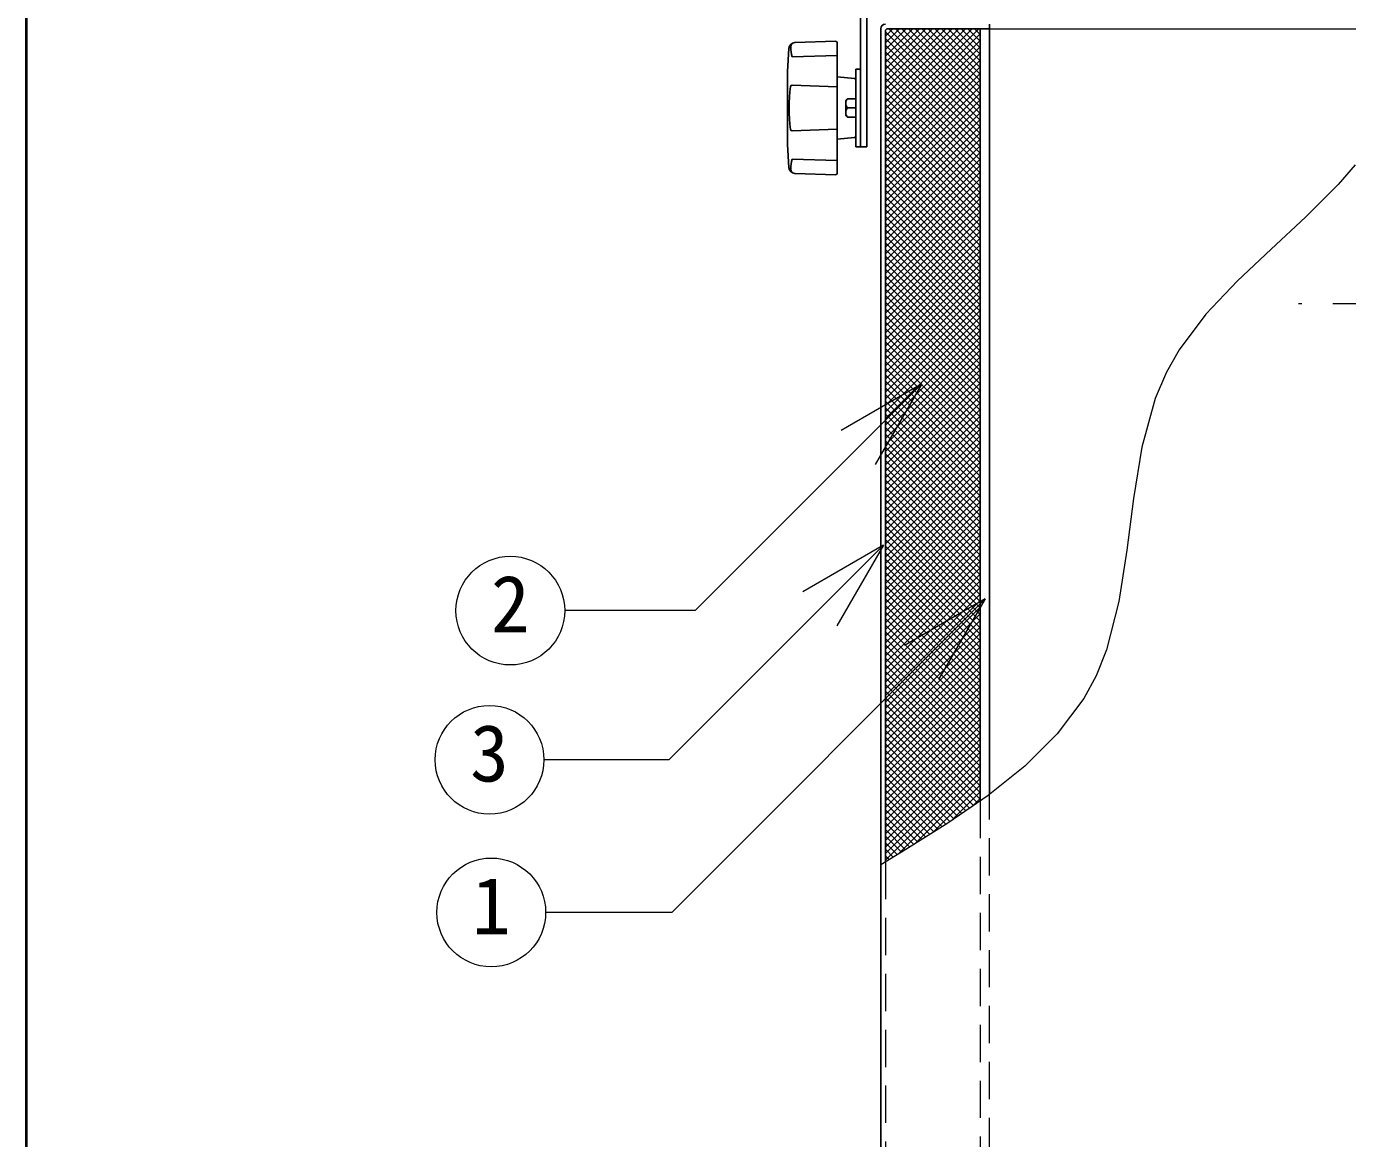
# Model space of a CAD drawing. Units: millimetres at full size, sheet at 1:10; details may follow other scales. Extents: x -2123 to 1927, y -1358 to 1452.
# Drawn here: x -2122.8 to -1697.6, y -492.3 to -134.3 of the extents above; entities that cross this region are included whole.
import ezdxf
from ezdxf.enums import TextEntityAlignment as Align

# ---------------------------------------------------------------- set-up
doc = ezdxf.new("R2010")
doc.units = ezdxf.units.MM
doc.header["$LTSCALE"] = 10
doc.linetypes.add('CHAIN1', pattern=[8, 5, -1, 1, -1])
doc.linetypes.add('DASHED1', pattern=[1.8, 1.2, -0.6])
doc.layers.add('0-0', color=7, linetype='Continuous', lineweight=18)
doc.styles.add('ＭＳ ゴシック', font='')
doc.styles.get('ＭＳ ゴシック').set_extended_font_data('MS Gothic')

msp = doc.modelspace()

# ---------------------------------------------------------------- linework, layer by layer
at = {"layer": '0-0', "color": 1, "lineweight": 40}
msp.add_line((-2122.8, -1358.09), (-2122.8, 1451.91), dxfattribs=at)
at = {"layer": '0-0', "color": 5, "lineweight": 25}
for p, q in [((-1854.3, -95.09), (-1854.3, -173.09)), ((-1852.3, -96.09), (-1852.3, -173.09)), ((-1847.8, -135.09), (-1847.8, -821.09)), ((-1846.3, -135.84), (-1846.3, -403.24)), ((-1845.55, -135.09), (-1812.8, -135.09)), ((-1815.8, -135.09), (-1815.8, -383.64)), ((-1812.8, -381.53), (-1812.8, -133.59)), ((-1862.32, -139.12), (-1875.47, -139.55)), ((-1861.8, -181.55), (-1861.8, -139.62)), ((-1877.79, -148.82), (-1877.4, -141.44)), ((-1861.8, -143.65), (-1876.35, -144.14)), ((-1855.8, -148.09), (-1854.3, -148.09)), ((-1877.8, -171.82), (-1877.8, -149.35)), ((-1856.26, -151.05), (-1861.8, -150.59)), ((-1861.8, -153.73), (-1876.35, -153.25)), ((-1859.05, -158.24), (-1859.05, -162.94)), ((-1858.43, -157.59), (-1855.8, -157.59)), ((-1858.43, -160.59), (-1855.8, -160.59)), ((-1858.43, -163.59), (-1855.8, -163.59)), ((-1861.8, -167.44), (-1876.35, -167.93)), ((-1877.79, -172.35), (-1877.4, -179.73)), ((-1856.26, -170.12), (-1861.8, -170.59)), ((-1854.3, -173.09), (-1852.3, -173.09)), ((-1861.8, -177.52), (-1876.35, -177.04)), ((-1862.32, -182.05), (-1875.47, -181.63))]:
    msp.add_line(p, q, dxfattribs=at)
at = {"layer": '0-0', "color": 4, "lineweight": 9}
for p, q in [((-1846.3, -165.09), (-1816.29, -135.09)), ((-1846.3, -162.97), (-1818.42, -135.09)), ((-1846.3, -160.85), (-1820.54, -135.09)), ((-1846.3, -158.73), (-1822.66, -135.09)), ((-1846.3, -156.61), (-1824.78, -135.09)), ((-1846.3, -154.49), (-1826.9, -135.09)), ((-1846.3, -152.37), (-1829.02, -135.09)), ((-1846.3, -150.24), (-1831.14, -135.09)), ((-1846.3, -148.12), (-1833.26, -135.09)), ((-1846.3, -146), (-1835.39, -135.09)), ((-1846.3, -143.88), (-1837.51, -135.09)), ((-1846.3, -141.76), (-1839.63, -135.09)), ((-1846.3, -139.64), (-1841.75, -135.09)), ((-1846.3, -137.52), (-1843.87, -135.09)), ((-1845.23, -135.09), (-1815.8, -164.51)), ((-1843.11, -135.09), (-1815.8, -162.39)), ((-1840.98, -135.09), (-1815.8, -160.27)), ((-1838.86, -135.09), (-1815.8, -158.15)), ((-1836.74, -135.09), (-1815.8, -156.03)), ((-1834.62, -135.09), (-1815.8, -153.91)), ((-1832.5, -135.09), (-1815.8, -151.78)), ((-1830.38, -135.09), (-1815.8, -149.66)), ((-1828.26, -135.09), (-1815.8, -147.54)), ((-1826.13, -135.09), (-1815.8, -145.42)), ((-1824.01, -135.09), (-1815.8, -143.3)), ((-1821.89, -135.09), (-1815.8, -141.18)), ((-1819.77, -135.09), (-1815.8, -139.06)), ((-1817.65, -135.09), (-1815.8, -136.93)), ((-1812.8, -135.09), (-1672.52, -135.09)), ((-1846.3, -136.13), (-1815.8, -166.63)), ((-1846.3, -167.22), (-1815.8, -136.72)), ((-1846.3, -138.25), (-1815.8, -168.75)), ((-1846.3, -169.34), (-1815.8, -138.84)), ((-1846.3, -140.38), (-1815.8, -170.88)), ((-1846.3, -171.46), (-1815.8, -140.96)), ((-1846.3, -142.5), (-1815.8, -173)), ((-1846.3, -173.58), (-1815.8, -143.08)), ((-1846.3, -144.62), (-1815.8, -175.12)), ((-1846.3, -175.7), (-1815.8, -145.2)), ((-1846.3, -146.74), (-1815.8, -177.24)), ((-1846.3, -177.82), (-1815.8, -147.32)), ((-1846.3, -148.86), (-1815.8, -179.36)), ((-1846.3, -179.94), (-1815.8, -149.44)), ((-1846.3, -150.98), (-1815.8, -181.48)), ((-1846.3, -182.06), (-1815.8, -151.56)), ((-1846.3, -153.1), (-1815.8, -183.6)), ((-1846.3, -184.19), (-1815.8, -153.69)), ((-1846.3, -155.23), (-1815.8, -185.73)), ((-1846.3, -186.31), (-1815.8, -155.81)), ((-1846.3, -157.35), (-1815.8, -187.85)), ((-1846.3, -188.43), (-1815.8, -157.93)), ((-1846.3, -159.47), (-1815.8, -189.97)), ((-1846.3, -190.55), (-1815.8, -160.05)), ((-1846.3, -161.59), (-1815.8, -192.09)), ((-1846.3, -192.67), (-1815.8, -162.17)), ((-1846.3, -163.71), (-1815.8, -194.21)), ((-1846.3, -194.79), (-1815.8, -164.29)), ((-1846.3, -165.83), (-1815.8, -196.33)), ((-1846.3, -196.91), (-1815.8, -166.41)), ((-1846.3, -167.95), (-1815.8, -198.45)), ((-1846.3, -199.04), (-1815.8, -168.54)), ((-1846.3, -170.07), (-1815.8, -200.57)), ((-1846.3, -201.16), (-1815.8, -170.66)), ((-1846.3, -172.2), (-1815.8, -202.7)), ((-1846.3, -203.28), (-1815.8, -172.78)), ((-1846.3, -174.32), (-1815.8, -204.82)), ((-1846.3, -205.4), (-1815.8, -174.9)), ((-1846.3, -176.44), (-1815.8, -206.94)), ((-1846.3, -207.52), (-1815.8, -177.02)), ((-1846.3, -178.56), (-1815.8, -209.06)), ((-1846.3, -209.64), (-1815.8, -179.14)), ((-1846.3, -180.68), (-1815.8, -211.18)), ((-1846.3, -211.76), (-1815.8, -181.26)), ((-1846.3, -182.8), (-1815.8, -213.3)), ((-1846.3, -213.88), (-1815.8, -183.38)), ((-1846.3, -184.92), (-1815.8, -215.42)), ((-1846.3, -216.01), (-1815.8, -185.51)), ((-1846.3, -187.04), (-1815.8, -217.54)), ((-1846.3, -218.13), (-1815.8, -187.63)), ((-1846.3, -189.17), (-1815.8, -219.67)), ((-1846.3, -220.25), (-1815.8, -189.75)), ((-1846.3, -191.29), (-1815.8, -221.79)), ((-1846.3, -222.37), (-1815.8, -191.87)), ((-1846.3, -193.41), (-1815.8, -223.91)), ((-1846.3, -224.49), (-1815.8, -193.99)), ((-1846.3, -195.53), (-1815.8, -226.03)), ((-1846.3, -226.61), (-1815.8, -196.11)), ((-1846.3, -197.65), (-1815.8, -228.15)), ((-1846.3, -228.73), (-1815.8, -198.23)), ((-1846.3, -199.77), (-1815.8, -230.27)), ((-1846.3, -230.86), (-1815.8, -200.36)), ((-1846.3, -201.89), (-1815.8, -232.39)), ((-1846.3, -232.98), (-1815.8, -202.48)), ((-1846.3, -204.02), (-1815.8, -234.52)), ((-1846.3, -235.1), (-1815.8, -204.6)), ((-1846.3, -206.14), (-1815.8, -236.64)), ((-1846.3, -237.22), (-1815.8, -206.72)), ((-1846.3, -208.26), (-1815.8, -238.76)), ((-1846.3, -239.34), (-1815.8, -208.84)), ((-1846.3, -210.38), (-1815.8, -240.88)), ((-1846.3, -241.46), (-1815.8, -210.96)), ((-1846.3, -212.5), (-1815.8, -243)), ((-1846.3, -243.58), (-1815.8, -213.08)), ((-1846.3, -214.62), (-1815.8, -245.12)), ((-1846.3, -245.7), (-1815.8, -215.2)), ((-1846.3, -216.74), (-1815.8, -247.24)), ((-1846.3, -247.83), (-1815.8, -217.33)), ((-1846.3, -218.86), (-1815.8, -249.36)), ((-1846.3, -249.95), (-1815.8, -219.45)), ((-1846.3, -220.99), (-1815.8, -251.49)), ((-1846.3, -252.07), (-1815.8, -221.57)), ((-1846.3, -223.11), (-1815.8, -253.61)), ((-1846.3, -254.19), (-1815.8, -223.69)), ((-1846.3, -225.23), (-1815.8, -255.73)), ((-1846.3, -256.31), (-1815.8, -225.81)), ((-1846.3, -227.35), (-1815.8, -257.85)), ((-1846.3, -258.43), (-1815.8, -227.93)), ((-1846.3, -229.47), (-1815.8, -259.97)), ((-1846.3, -260.55), (-1815.8, -230.05)), ((-1846.3, -231.59), (-1815.8, -262.09)), ((-1846.3, -262.67), (-1815.8, -232.17)), ((-1846.3, -233.71), (-1815.8, -264.21)), ((-1846.3, -264.8), (-1815.8, -234.3)), ((-1846.3, -235.84), (-1815.8, -266.34)), ((-1846.3, -266.92), (-1815.8, -236.42)), ((-1846.3, -237.96), (-1815.8, -268.46)), ((-1846.3, -269.04), (-1815.8, -238.54)), ((-1846.3, -240.08), (-1815.8, -270.58)), ((-1846.3, -271.16), (-1815.8, -240.66)), ((-1846.3, -242.2), (-1815.8, -272.7)), ((-1846.3, -273.28), (-1815.8, -242.78)), ((-1846.3, -244.32), (-1815.8, -274.82)), ((-1846.3, -275.4), (-1815.8, -244.9)), ((-1846.3, -246.44), (-1815.8, -276.94)), ((-1846.3, -277.52), (-1815.8, -247.02)), ((-1846.3, -248.56), (-1815.8, -279.06)), ((-1846.3, -279.65), (-1815.8, -249.15)), ((-1846.3, -250.68), (-1815.8, -281.18)), ((-1846.3, -281.77), (-1815.8, -251.27)), ((-1846.3, -252.81), (-1815.8, -283.31)), ((-1846.3, -283.89), (-1815.8, -253.39)), ((-1846.3, -254.93), (-1815.8, -285.43)), ((-1846.3, -286.01), (-1815.8, -255.51)), ((-1846.3, -257.05), (-1815.8, -287.55)), ((-1846.3, -288.13), (-1815.8, -257.63)), ((-1846.3, -259.17), (-1815.8, -289.67)), ((-1846.3, -290.25), (-1815.8, -259.75)), ((-1846.3, -261.29), (-1815.8, -291.79)), ((-1846.3, -292.37), (-1815.8, -261.87)), ((-1846.3, -263.41), (-1815.8, -293.91)), ((-1846.3, -294.49), (-1815.8, -263.99)), ((-1846.3, -265.53), (-1815.8, -296.03)), ((-1846.3, -296.62), (-1815.8, -266.12)), ((-1846.3, -267.66), (-1815.8, -298.16)), ((-1846.3, -298.74), (-1815.8, -268.24)), ((-1846.3, -269.78), (-1815.8, -300.28)), ((-1846.3, -300.86), (-1815.8, -270.36)), ((-1846.3, -271.9), (-1815.8, -302.4)), ((-1846.3, -302.98), (-1815.8, -272.48)), ((-1846.3, -274.02), (-1815.8, -304.52)), ((-1846.3, -305.1), (-1815.8, -274.6)), ((-1846.3, -276.14), (-1815.8, -306.64)), ((-1846.3, -307.22), (-1815.8, -276.72)), ((-1846.3, -278.26), (-1815.8, -308.76)), ((-1846.3, -309.34), (-1815.8, -278.84)), ((-1846.3, -280.38), (-1815.8, -310.88)), ((-1846.3, -311.47), (-1815.8, -280.97)), ((-1846.3, -282.5), (-1815.8, -313)), ((-1846.3, -313.59), (-1815.8, -283.09)), ((-1846.3, -284.63), (-1815.8, -315.13)), ((-1846.3, -315.71), (-1815.8, -285.21)), ((-1846.3, -286.75), (-1815.8, -317.25)), ((-1846.3, -317.83), (-1815.8, -287.33)), ((-1846.3, -288.87), (-1815.8, -319.37)), ((-1846.3, -319.95), (-1815.8, -289.45)), ((-1846.3, -290.99), (-1815.8, -321.49)), ((-1846.3, -322.07), (-1815.8, -291.57)), ((-1846.3, -293.11), (-1815.8, -323.61)), ((-1846.3, -324.19), (-1815.8, -293.69)), ((-1846.3, -295.23), (-1815.8, -325.73)), ((-1846.3, -326.31), (-1815.8, -295.81)), ((-1846.3, -297.35), (-1815.8, -327.85)), ((-1846.3, -328.44), (-1815.8, -297.94)), ((-1846.3, -299.47), (-1815.8, -329.97)), ((-1846.3, -330.56), (-1815.8, -300.06)), ((-1846.3, -301.6), (-1815.8, -332.1)), ((-1846.3, -332.68), (-1815.8, -302.18)), ((-1846.3, -303.72), (-1815.8, -334.22)), ((-1846.3, -334.8), (-1815.8, -304.3)), ((-1846.3, -305.84), (-1815.8, -336.34)), ((-1846.3, -336.92), (-1815.8, -306.42)), ((-1846.3, -307.96), (-1815.8, -338.46)), ((-1846.3, -339.04), (-1815.8, -308.54)), ((-1846.3, -310.08), (-1815.8, -340.58)), ((-1846.3, -341.16), (-1815.8, -310.66)), ((-1846.3, -312.2), (-1815.8, -342.7)), ((-1846.3, -343.29), (-1815.8, -312.79)), ((-1846.3, -314.32), (-1815.8, -344.82)), ((-1846.3, -345.41), (-1815.8, -314.91)), ((-1846.3, -316.45), (-1815.8, -346.95)), ((-1846.3, -347.53), (-1815.8, -317.03)), ((-1846.3, -318.57), (-1815.8, -349.07)), ((-1846.3, -349.65), (-1815.8, -319.15)), ((-1846.3, -320.69), (-1815.8, -351.19)), ((-1846.3, -351.77), (-1815.8, -321.27)), ((-1846.3, -322.81), (-1815.8, -353.31)), ((-1846.3, -353.89), (-1815.8, -323.39)), ((-1846.3, -324.93), (-1815.8, -355.43)), ((-1846.3, -356.01), (-1815.8, -325.51)), ((-1846.3, -327.05), (-1815.8, -357.55)), ((-1846.3, -358.13), (-1815.8, -327.63)), ((-1846.3, -329.17), (-1815.8, -359.67)), ((-1846.3, -360.26), (-1815.8, -329.76)), ((-1846.3, -331.29), (-1815.8, -361.79)), ((-1846.3, -362.38), (-1815.8, -331.88)), ((-1846.3, -333.42), (-1815.8, -363.92)), ((-1846.3, -364.5), (-1815.8, -334)), ((-1846.3, -335.54), (-1815.8, -366.04)), ((-1846.3, -366.62), (-1815.8, -336.12)), ((-1846.3, -337.66), (-1815.8, -368.16)), ((-1846.3, -368.74), (-1815.8, -338.24)), ((-1846.3, -339.78), (-1815.8, -370.28)), ((-1846.3, -370.86), (-1815.8, -340.36)), ((-1846.3, -341.9), (-1815.8, -372.4)), ((-1846.3, -372.98), (-1815.8, -342.48)), ((-1846.3, -344.02), (-1815.8, -374.52)), ((-1846.3, -375.1), (-1815.8, -344.6)), ((-1846.3, -346.14), (-1815.8, -376.64)), ((-1846.3, -377.23), (-1815.8, -346.73)), ((-1846.3, -348.27), (-1815.8, -378.77)), ((-1846.3, -379.35), (-1815.8, -348.85)), ((-1846.3, -350.39), (-1815.8, -380.89)), ((-1846.3, -381.47), (-1815.8, -350.97)), ((-1846.3, -352.51), (-1815.8, -383.01)), ((-1846.3, -383.59), (-1815.8, -353.09)), ((-1846.3, -354.63), (-1816.68, -384.25)), ((-1846.3, -385.71), (-1815.8, -355.21)), ((-1846.3, -356.75), (-1817.94, -385.11)), ((-1846.3, -387.83), (-1815.8, -357.33)), ((-1846.3, -358.87), (-1819.2, -385.97)), ((-1846.3, -389.95), (-1815.8, -359.45)), ((-1846.3, -360.99), (-1820.46, -386.84)), ((-1846.3, -392.08), (-1815.8, -361.58)), ((-1846.3, -363.11), (-1821.71, -387.7)), ((-1846.3, -394.2), (-1815.8, -363.7)), ((-1846.3, -365.24), (-1822.97, -388.57)), ((-1846.3, -396.32), (-1815.8, -365.82)), ((-1846.3, -367.36), (-1824.23, -389.43)), ((-1846.3, -398.44), (-1815.8, -367.94)), ((-1846.3, -369.48), (-1825.49, -390.29)), ((-1846.3, -400.56), (-1815.8, -370.06)), ((-1846.3, -371.6), (-1826.76, -391.14)), ((-1846.3, -402.68), (-1815.8, -372.18)), ((-1846.3, -373.72), (-1828.07, -391.95)), ((-1846.3, -375.84), (-1829.37, -392.77)), ((-1846.3, -377.96), (-1830.68, -393.59)), ((-1842.33, -400.83), (-1815.8, -374.3)), ((-1836.8, -397.42), (-1815.8, -376.42)), ((-1846.3, -380.09), (-1831.98, -394.4)), ((-1846.3, -382.21), (-1833.29, -395.22)), ((-1831.12, -393.86), (-1815.8, -378.55)), ((-1825.3, -390.16), (-1815.8, -380.67)), ((-1846.3, -384.33), (-1834.59, -396.04)), ((-1846.3, -386.45), (-1835.9, -396.86)), ((-1818.52, -385.51), (-1815.8, -382.79)), ((-1846.3, -388.57), (-1837.2, -397.67)), ((-1846.3, -390.69), (-1838.5, -398.49)), ((-1846.3, -392.81), (-1839.81, -399.31)), ((-1846.3, -394.93), (-1841.13, -400.11)), ((-1846.3, -397.06), (-1842.45, -400.91)), ((-1846.3, -399.18), (-1843.77, -401.71)), ((-1846.3, -401.3), (-1845.09, -402.51))]:
    msp.add_line(p, q, dxfattribs=at)
at = {"layer": '0-0', "color": 4, "linetype": 'CHAIN1', "lineweight": 9}
msp.add_line((-1632.3, -223.59), (-1713.3, -223.59), dxfattribs=at)
at = {"layer": '0-0'}
for p, q in [((-1834.61, -249.38), (-1907.58, -322.35)), ((-1834.61, -249.38), (-1860.59, -264.38)), ((-1834.61, -249.38), (-1849.61, -275.36)), ((-1846.96, -301.3), (-1916.01, -370.36)), ((-1846.96, -301.3), (-1872.94, -316.3)), ((-1846.96, -301.3), (-1861.96, -327.29)), ((-1814.18, -318.57), (-1915.1, -419.49)), ((-1814.18, -318.57), (-1840.16, -333.57)), ((-1814.18, -318.57), (-1829.18, -344.55)), ((-1907.58, -322.35), (-1949.54, -322.35)), ((-1916.01, -370.36), (-1956.24, -370.36)), ((-1915.1, -419.49), (-1955.68, -419.49))]:
    msp.add_line(p, q, dxfattribs=at)
at = {"layer": '0-0', "linetype": 'DASHED1'}
for p, q in [((-1812.8, -785.59), (-1812.8, -381.53)), ((-1815.8, -383.64), (-1815.8, -788.59)), ((-1846.3, -403.24), (-1846.3, -820.34))]:
    msp.add_line(p, q, dxfattribs=at)
at = {"layer": '0-0', "color": 5, "lineweight": 25}
msp.add_lwpolyline([(-1855.8, -148.09), (-1855.8, -173.09), (-1854.3, -173.09)], dxfattribs=at)
at = {"layer": '0-0'}
msp.add_lwpolyline([(-1695.08, -178.87), (-1700.62, -185.26), (-1711.08, -195.78), (-1722.1, -205.99), (-1733.01, -216.26), (-1743.14, -226.95), (-1751.79, -238.44), (-1755.87, -245.62), (-1759.46, -254.1), (-1763.74, -269.75), (-1766.45, -286.23), (-1768.6, -302.95), (-1771.17, -319.38), (-1775.16, -334.94), (-1778.52, -343.36), (-1782.45, -350.59), (-1790.98, -362.05), (-1801.39, -372.4), (-1813.27, -381.9), (-1826.2, -390.79), (-1839.79, -399.29), (-1847.8, -404.15)], dxfattribs=at)
for centre in [(-1967.04, -322.35), (-1973.74, -370.36), (-1973.18, -419.49)]:
    msp.add_circle(centre, 17.5, dxfattribs=at)
at = {"layer": '0-0', "color": 5, "lineweight": 25}
for centre, radius, start, end in [((-1846.3, -135.09), 1.5, 90, 180), ((-1845.55, -135.84), 0.75, 90, 180), ((-1875.4, -141.55), 2, 91.8458, 176.9809), ((-1874.73, -141.08), 2.07, 141.267, 176.9724), ((-1862.3, -139.62), 0.5, 0, 91.8458), ((-1866.84, -141.16), 9.96, 178.9094, 197.38), ((-1867.8, -149.35), 10, 176.9809, 180), ((-1856.3, -151.55), 0.5, 0, 85.2364), ((-1822.96, -160.59), 54.34, 172.7013, 187.2987), ((-1876.37, -153.75), 0.5, 88.0909, 172.7013), ((-1856.95, -159.09), 2.11, 134.6245, 225.3755), ((-1856.95, -162.09), 2.11, 134.6245, 225.3755), ((-1857.48, -159.12), 1.79, 121.6281, 150.7594), ((-1857.48, -162.06), 1.79, 209.2406, 238.3719), ((-1876.37, -167.43), 0.5, 187.2987, 271.9092), ((-1856.3, -169.63), 0.5, 274.7636, 0), ((-1867.8, -171.82), 10, 180, 183.0191), ((-1866.84, -180.01), 9.96, 162.62, 181.0906), ((-1875.4, -179.63), 2, 183.0191, 268.1542), ((-1874.73, -180.09), 2.07, 183.0276, 218.733), ((-1862.3, -181.55), 0.5, 268.1542, 0)]:
    msp.add_arc(centre, radius, start, end, dxfattribs=at)

# ---------------------------------------------------------------- texts
at = {"layer": '0-0', "style": 'ＭＳ ゴシック'}
for s, p in [('2', (-1973.29, -334.85)), ('3', (-1979.99, -382.86)), ('1', (-1979.43, -431.99))]:
    msp.add_text(s, height=18.33, dxfattribs=at).set_placement(p, align=Align.BOTTOM_LEFT)

doc.saveas('drawing.dxf')
